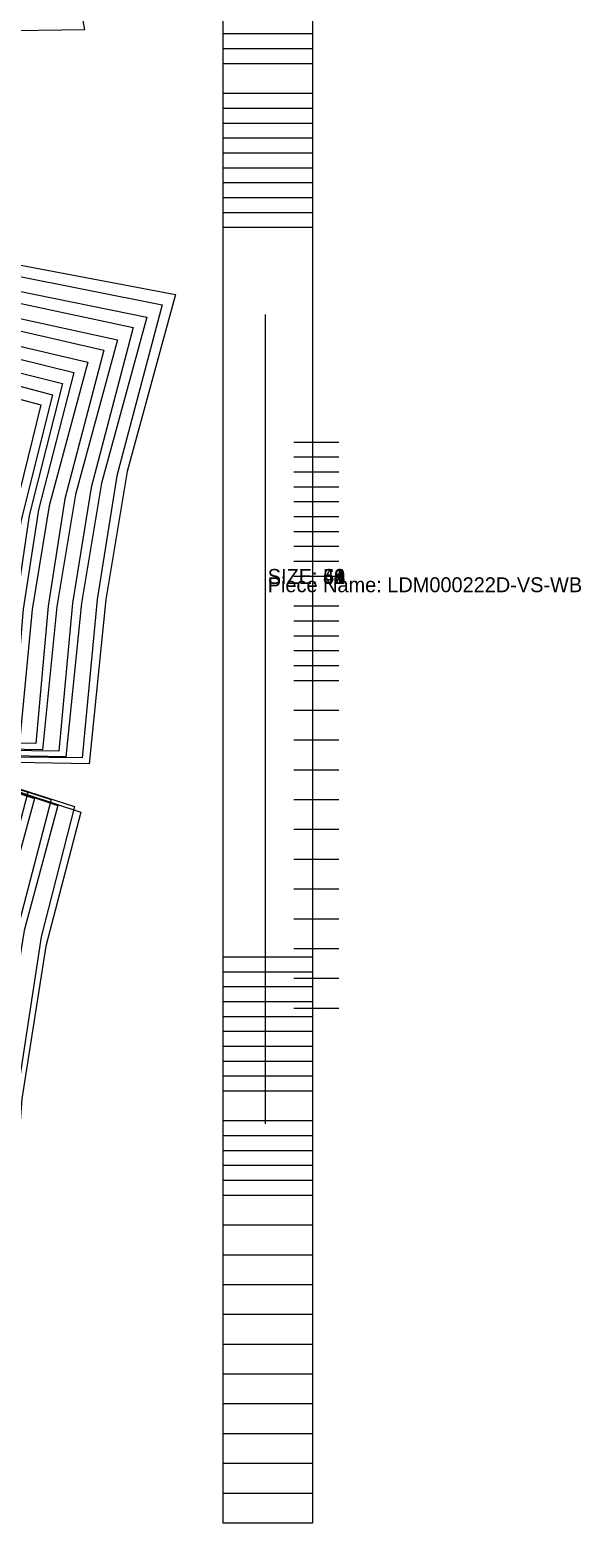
# Model space of a CAD drawing. Extents: x -103 to 6, y 0 to 147.
# Drawn here: x -56.63 to -47.38, y 104.4 to 129.46 of the extents above; entities that cross this region are included whole.
import ezdxf

# ---------------------------------------------------------------- set-up
doc = ezdxf.new("R2010")
doc.units = 0

# ---------------------------------------------------------------- blocks, each defined once
blk = doc.blocks.new('LDM000222D-VS-WB_22')
at = {"layer": '1'}
blk.add_lwpolyline([(-53.3923, 113.9005), (-53.3923, 113.9005), (-53.3923, 126.1505), (-53.3923, 126.1505), (-51.8923, 126.1505), (-51.8923, 126.1505), (-51.8923, 113.9005), (-53.3923, 113.9005)], dxfattribs=at)
at = {"layer": '5'}
blk.add_line((-52.2016, 122.5457), (-51.4516, 122.5457), dxfattribs=at)
at = {"layer": '6'}
blk.add_line((-51.8923, 113.9005), (-53.3923, 113.9005), dxfattribs=at)
at = {"layer": '7'}
blk.add_line((-52.2016, 122.5457), (-51.4516, 122.5457), dxfattribs=at)
at = {"layer": '8'}
blk.add_line((-52.6866, 124.6846), (-52.6866, 120.6003), dxfattribs=at)
at = {"layer": '1'}
for s, p in [('SIZE: 22', (-52.6423, 120.1655)), ('Piece Name: LDM000222D-VS-WB', (-52.6423, 120.0255))]:
    blk.add_text(s, height=0.25, dxfattribs=at).set_placement(p)
blk = doc.blocks.new('LDM000222D-VS-WB_23')
at = {"layer": '1'}
blk.add_lwpolyline([(-53.3923, 113.6505), (-53.3923, 113.6505), (-53.3923, 126.4005), (-53.3923, 126.4005), (-51.8923, 126.4005), (-51.8923, 126.4005), (-51.8923, 113.6505), (-53.3923, 113.6505)], dxfattribs=at)
at = {"layer": '5'}
blk.add_line((-52.2016, 122.2957), (-51.4516, 122.2957), dxfattribs=at)
at = {"layer": '6'}
blk.add_line((-51.8923, 113.6505), (-53.3923, 113.6505), dxfattribs=at)
at = {"layer": '7'}
blk.add_line((-52.2016, 122.2957), (-51.4516, 122.2957), dxfattribs=at)
at = {"layer": '8'}
blk.add_line((-52.6866, 124.4346), (-52.6866, 120.3503), dxfattribs=at)
at = {"layer": '1'}
for s, p in [('SIZE: 23', (-52.6423, 120.1655)), ('Piece Name: LDM000222D-VS-WB', (-52.6423, 120.0255))]:
    blk.add_text(s, height=0.25, dxfattribs=at).set_placement(p)
blk = doc.blocks.new('LDM000222D-VS-WB_24')
at = {"layer": '1'}
blk.add_lwpolyline([(-53.3923, 113.4005), (-53.3923, 113.4005), (-53.3923, 126.6505), (-53.3923, 126.6505), (-51.8923, 126.6505), (-51.8923, 126.6505), (-51.8923, 113.4005), (-53.3923, 113.4005)], dxfattribs=at)
at = {"layer": '5'}
blk.add_line((-52.2016, 122.0457), (-51.4516, 122.0457), dxfattribs=at)
at = {"layer": '6'}
blk.add_line((-51.8923, 113.4005), (-53.3923, 113.4005), dxfattribs=at)
at = {"layer": '7'}
blk.add_line((-52.2016, 122.0457), (-51.4516, 122.0457), dxfattribs=at)
at = {"layer": '8'}
blk.add_line((-52.6866, 124.1846), (-52.6866, 120.1003), dxfattribs=at)
at = {"layer": '1'}
for s, p in [('SIZE: 24', (-52.6423, 120.1655)), ('Piece Name: LDM000222D-VS-WB', (-52.6423, 120.0255))]:
    blk.add_text(s, height=0.25, dxfattribs=at).set_placement(p)
blk = doc.blocks.new('LDM000222D-VS-WB_25')
at = {"layer": '1'}
blk.add_lwpolyline([(-53.3923, 113.1505), (-53.3923, 113.1505), (-53.3923, 126.9005), (-53.3923, 126.9005), (-51.8923, 126.9005), (-51.8923, 126.9005), (-51.8923, 113.1505), (-53.3923, 113.1505)], dxfattribs=at)
at = {"layer": '5'}
blk.add_line((-52.2016, 121.7957), (-51.4516, 121.7957), dxfattribs=at)
at = {"layer": '6'}
blk.add_line((-51.8923, 113.1505), (-53.3923, 113.1505), dxfattribs=at)
at = {"layer": '7'}
blk.add_line((-52.2016, 121.7957), (-51.4516, 121.7957), dxfattribs=at)
at = {"layer": '8'}
blk.add_line((-52.6866, 123.9346), (-52.6866, 119.8503), dxfattribs=at)
at = {"layer": '1'}
for s, p in [('SIZE: 25', (-52.6423, 120.1655)), ('Piece Name: LDM000222D-VS-WB', (-52.6423, 120.0255))]:
    blk.add_text(s, height=0.25, dxfattribs=at).set_placement(p)
blk = doc.blocks.new('LDM000222D-VS-WB_26')
at = {"layer": '1'}
blk.add_lwpolyline([(-53.3923, 112.9005), (-53.3923, 112.9005), (-53.3923, 127.1505), (-53.3923, 127.1505), (-51.8923, 127.1505), (-51.8923, 127.1505), (-51.8923, 112.9005), (-53.3923, 112.9005)], dxfattribs=at)
at = {"layer": '5'}
blk.add_line((-52.2016, 121.5457), (-51.4516, 121.5457), dxfattribs=at)
at = {"layer": '6'}
blk.add_line((-51.8923, 112.9005), (-53.3923, 112.9005), dxfattribs=at)
at = {"layer": '7'}
blk.add_line((-52.2016, 121.5457), (-51.4516, 121.5457), dxfattribs=at)
at = {"layer": '8'}
blk.add_line((-52.6866, 123.6846), (-52.6866, 119.6003), dxfattribs=at)
at = {"layer": '1'}
for s, p in [('SIZE: 26', (-52.6423, 120.1655)), ('Piece Name: LDM000222D-VS-WB', (-52.6423, 120.0255))]:
    blk.add_text(s, height=0.25, dxfattribs=at).set_placement(p)
blk = doc.blocks.new('LDM000222D-VS-WB_27')
at = {"layer": '1'}
blk.add_lwpolyline([(-53.3923, 112.6505), (-53.3923, 112.6505), (-53.3923, 127.4005), (-53.3923, 127.4005), (-51.8923, 127.4005), (-51.8923, 127.4005), (-51.8923, 112.6505), (-53.3923, 112.6505)], dxfattribs=at)
at = {"layer": '5'}
blk.add_line((-52.2016, 121.2957), (-51.4516, 121.2957), dxfattribs=at)
at = {"layer": '6'}
blk.add_line((-51.8923, 112.6505), (-53.3923, 112.6505), dxfattribs=at)
at = {"layer": '7'}
blk.add_line((-52.2016, 121.2957), (-51.4516, 121.2957), dxfattribs=at)
at = {"layer": '8'}
blk.add_line((-52.6866, 123.4346), (-52.6866, 119.3503), dxfattribs=at)
at = {"layer": '1'}
for s, p in [('SIZE: 27', (-52.6423, 120.1655)), ('Piece Name: LDM000222D-VS-WB', (-52.6423, 120.0255))]:
    blk.add_text(s, height=0.25, dxfattribs=at).set_placement(p)
blk = doc.blocks.new('LDM000222D-VS-WB_28')
at = {"layer": '1'}
blk.add_lwpolyline([(-53.3923, 112.4005), (-53.3923, 112.4005), (-53.3923, 127.6505), (-53.3923, 127.6505), (-51.8923, 127.6505), (-51.8923, 127.6505), (-51.8923, 112.4005), (-53.3923, 112.4005)], dxfattribs=at)
at = {"layer": '5'}
blk.add_line((-52.2016, 121.0457), (-51.4516, 121.0457), dxfattribs=at)
at = {"layer": '6'}
blk.add_line((-51.8923, 112.4005), (-53.3923, 112.4005), dxfattribs=at)
at = {"layer": '7'}
blk.add_line((-52.2016, 121.0457), (-51.4516, 121.0457), dxfattribs=at)
at = {"layer": '8'}
blk.add_line((-52.6866, 123.1846), (-52.6866, 119.1003), dxfattribs=at)
at = {"layer": '1'}
for s, p in [('SIZE: 28', (-52.6423, 120.1655)), ('Piece Name: LDM000222D-VS-WB', (-52.6423, 120.0255))]:
    blk.add_text(s, height=0.25, dxfattribs=at).set_placement(p)
blk = doc.blocks.new('LDM000222D-VS-WB_29')
at = {"layer": '1'}
blk.add_lwpolyline([(-53.3923, 112.1505), (-53.3923, 112.1505), (-53.3923, 127.9005), (-53.3923, 127.9005), (-51.8923, 127.9005), (-51.8923, 127.9005), (-51.8923, 112.1505), (-53.3923, 112.1505)], dxfattribs=at)
at = {"layer": '5'}
blk.add_line((-52.2016, 120.7957), (-51.4516, 120.7957), dxfattribs=at)
at = {"layer": '6'}
blk.add_line((-51.8923, 112.1505), (-53.3923, 112.1505), dxfattribs=at)
at = {"layer": '7'}
blk.add_line((-52.2016, 120.7957), (-51.4516, 120.7957), dxfattribs=at)
at = {"layer": '8'}
blk.add_line((-52.6866, 122.9346), (-52.6866, 118.8503), dxfattribs=at)
at = {"layer": '1'}
for s, p in [('SIZE: 29', (-52.6423, 120.1655)), ('Piece Name: LDM000222D-VS-WB', (-52.6423, 120.0255))]:
    blk.add_text(s, height=0.25, dxfattribs=at).set_placement(p)
blk = doc.blocks.new('LDM000222D-VS-WB_30')
at = {"layer": '1'}
blk.add_lwpolyline([(-53.3923, 111.9005), (-53.3923, 111.9005), (-53.3923, 128.1505), (-53.3923, 128.1505), (-51.8923, 128.1505), (-51.8923, 128.1505), (-51.8923, 111.9005), (-53.3923, 111.9005)], dxfattribs=at)
at = {"layer": '5'}
blk.add_line((-52.2016, 120.5457), (-51.4516, 120.5457), dxfattribs=at)
at = {"layer": '6'}
blk.add_line((-51.8923, 111.9005), (-53.3923, 111.9005), dxfattribs=at)
at = {"layer": '7'}
blk.add_line((-52.2016, 120.5457), (-51.4516, 120.5457), dxfattribs=at)
at = {"layer": '8'}
blk.add_line((-52.6866, 122.6846), (-52.6866, 118.6003), dxfattribs=at)
at = {"layer": '1'}
for s, p in [('SIZE: 30', (-52.6423, 120.1655)), ('Piece Name: LDM000222D-VS-WB', (-52.6423, 120.0255))]:
    blk.add_text(s, height=0.25, dxfattribs=at).set_placement(p)
blk = doc.blocks.new('LDM000222D-VS-WB_31')
at = {"layer": '1'}
blk.add_lwpolyline([(-53.3923, 111.6505), (-53.3923, 111.6505), (-53.3923, 128.4005), (-53.3923, 128.4005), (-51.8923, 128.4005), (-51.8923, 128.4005), (-51.8923, 111.6505), (-53.3923, 111.6505)], dxfattribs=at)
at = {"layer": '5'}
blk.add_line((-52.2016, 120.2957), (-51.4516, 120.2957), dxfattribs=at)
at = {"layer": '6'}
blk.add_line((-51.8923, 111.6505), (-53.3923, 111.6505), dxfattribs=at)
at = {"layer": '7'}
blk.add_line((-52.2016, 120.2957), (-51.4516, 120.2957), dxfattribs=at)
at = {"layer": '8'}
blk.add_line((-52.6866, 122.4346), (-52.6866, 118.3503), dxfattribs=at)
at = {"layer": '1'}
for s, p in [('SIZE: 31', (-52.6423, 120.1655)), ('Piece Name: LDM000222D-VS-WB', (-52.6423, 120.0255))]:
    blk.add_text(s, height=0.25, dxfattribs=at).set_placement(p)
blk = doc.blocks.new('LDM000222D-VS-WB_33')
at = {"layer": '1'}
blk.add_lwpolyline([(-53.3923, 111.1505), (-53.3923, 111.1505), (-53.3923, 128.9005), (-53.3923, 128.9005), (-51.8923, 128.9005), (-51.8923, 128.9005), (-51.8923, 111.1505), (-53.3923, 111.1505)], dxfattribs=at)
at = {"layer": '5'}
blk.add_line((-52.2016, 119.7957), (-51.4516, 119.7957), dxfattribs=at)
at = {"layer": '6'}
blk.add_line((-51.8923, 111.1505), (-53.3923, 111.1505), dxfattribs=at)
at = {"layer": '7'}
blk.add_line((-52.2016, 119.7957), (-51.4516, 119.7957), dxfattribs=at)
at = {"layer": '8'}
blk.add_line((-52.6866, 121.9346), (-52.6866, 117.8503), dxfattribs=at)
at = {"layer": '1'}
for s, p in [('SIZE: 33', (-52.6423, 120.1655)), ('Piece Name: LDM000222D-VS-WB', (-52.6423, 120.0255))]:
    blk.add_text(s, height=0.25, dxfattribs=at).set_placement(p)
blk = doc.blocks.new('LDM000222D-VS-WB_34')
at = {"layer": '1'}
blk.add_lwpolyline([(-53.3923, 110.9005), (-53.3923, 110.9005), (-53.3923, 129.1505), (-53.3923, 129.1505), (-51.8923, 129.1505), (-51.8923, 129.1505), (-51.8923, 110.9005), (-53.3923, 110.9005)], dxfattribs=at)
at = {"layer": '5'}
blk.add_line((-52.2016, 119.5457), (-51.4516, 119.5457), dxfattribs=at)
at = {"layer": '6'}
blk.add_line((-51.8923, 110.9005), (-53.3923, 110.9005), dxfattribs=at)
at = {"layer": '7'}
blk.add_line((-52.2016, 119.5457), (-51.4516, 119.5457), dxfattribs=at)
at = {"layer": '8'}
blk.add_line((-52.6866, 121.6846), (-52.6866, 117.6003), dxfattribs=at)
at = {"layer": '1'}
for s, p in [('SIZE: 34', (-52.6423, 120.1655)), ('Piece Name: LDM000222D-VS-WB', (-52.6423, 120.0255))]:
    blk.add_text(s, height=0.25, dxfattribs=at).set_placement(p)
blk = doc.blocks.new('LDM000222D-VS-WB_35')
at = {"layer": '1'}
blk.add_lwpolyline([(-53.3923, 110.6505), (-53.3923, 110.6505), (-53.3923, 129.4005), (-53.3923, 129.4005), (-51.8923, 129.4005), (-51.8923, 129.4005), (-51.8923, 110.6505), (-53.3923, 110.6505)], dxfattribs=at)
at = {"layer": '5'}
blk.add_line((-52.2016, 119.2957), (-51.4516, 119.2957), dxfattribs=at)
at = {"layer": '6'}
blk.add_line((-51.8923, 110.6505), (-53.3923, 110.6505), dxfattribs=at)
at = {"layer": '7'}
blk.add_line((-52.2016, 119.2957), (-51.4516, 119.2957), dxfattribs=at)
at = {"layer": '8'}
blk.add_line((-52.6866, 121.4346), (-52.6866, 117.3503), dxfattribs=at)
at = {"layer": '1'}
for s, p in [('SIZE: 35', (-52.6423, 120.1655)), ('Piece Name: LDM000222D-VS-WB', (-52.6423, 120.0255))]:
    blk.add_text(s, height=0.25, dxfattribs=at).set_placement(p)
blk = doc.blocks.new('LDM000222D-VS-WB_36')
at = {"layer": '1'}
blk.add_lwpolyline([(-53.3923, 110.4005), (-53.3923, 110.4005), (-53.3923, 129.6505), (-53.3923, 129.6505), (-51.8923, 129.6505), (-51.8923, 129.6505), (-51.8923, 110.4005), (-53.3923, 110.4005)], dxfattribs=at)
at = {"layer": '5'}
blk.add_line((-52.2016, 119.0457), (-51.4516, 119.0457), dxfattribs=at)
at = {"layer": '6'}
blk.add_line((-51.8923, 110.4005), (-53.3923, 110.4005), dxfattribs=at)
at = {"layer": '7'}
blk.add_line((-52.2016, 119.0457), (-51.4516, 119.0457), dxfattribs=at)
at = {"layer": '8'}
blk.add_line((-52.6866, 121.1846), (-52.6866, 117.1003), dxfattribs=at)
at = {"layer": '1'}
for s, p in [('SIZE: 36', (-52.6423, 120.1655)), ('Piece Name: LDM000222D-VS-WB', (-52.6423, 120.0255))]:
    blk.add_text(s, height=0.25, dxfattribs=at).set_placement(p)
blk = doc.blocks.new('LDM000222D-VS-WB_37')
at = {"layer": '1'}
blk.add_lwpolyline([(-53.3923, 110.1505), (-53.3923, 110.1505), (-53.3923, 129.9005), (-53.3923, 129.9005), (-51.8923, 129.9005), (-51.8923, 129.9005), (-51.8923, 110.1505), (-53.3923, 110.1505)], dxfattribs=at)
at = {"layer": '5'}
blk.add_line((-52.2016, 118.7957), (-51.4516, 118.7957), dxfattribs=at)
at = {"layer": '6'}
blk.add_line((-51.8923, 110.1505), (-53.3923, 110.1505), dxfattribs=at)
at = {"layer": '7'}
blk.add_line((-52.2016, 118.7957), (-51.4516, 118.7957), dxfattribs=at)
at = {"layer": '8'}
blk.add_line((-52.6866, 120.9346), (-52.6866, 116.8503), dxfattribs=at)
at = {"layer": '1'}
for s, p in [('SIZE: 37', (-52.6423, 120.1655)), ('Piece Name: LDM000222D-VS-WB', (-52.6423, 120.0255))]:
    blk.add_text(s, height=0.25, dxfattribs=at).set_placement(p)
blk = doc.blocks.new('LDM000222D-VS-WB_38')
at = {"layer": '1'}
blk.add_lwpolyline([(-53.3923, 109.9005), (-53.3923, 109.9005), (-53.3923, 130.1505), (-53.3923, 130.1505), (-51.8923, 130.1505), (-51.8923, 130.1505), (-51.8923, 109.9005), (-53.3923, 109.9005)], dxfattribs=at)
at = {"layer": '5'}
blk.add_line((-52.2016, 118.5457), (-51.4516, 118.5457), dxfattribs=at)
at = {"layer": '6'}
blk.add_line((-51.8923, 109.9005), (-53.3923, 109.9005), dxfattribs=at)
at = {"layer": '7'}
blk.add_line((-52.2016, 118.5457), (-51.4516, 118.5457), dxfattribs=at)
at = {"layer": '8'}
blk.add_line((-52.6866, 120.6846), (-52.6866, 116.6003), dxfattribs=at)
at = {"layer": '1'}
for s, p in [('SIZE: 38', (-52.6423, 120.1655)), ('Piece Name: LDM000222D-VS-WB', (-52.6423, 120.0255))]:
    blk.add_text(s, height=0.25, dxfattribs=at).set_placement(p)
blk = doc.blocks.new('LDM000222D-VS-WB_40')
at = {"layer": '1'}
blk.add_lwpolyline([(-53.3923, 109.4005), (-53.3923, 109.4005), (-53.3923, 130.6505), (-53.3923, 130.6505), (-51.8923, 130.6505), (-51.8923, 130.6505), (-51.8923, 109.4005), (-53.3923, 109.4005)], dxfattribs=at)
at = {"layer": '5'}
blk.add_line((-52.2016, 118.0457), (-51.4516, 118.0457), dxfattribs=at)
at = {"layer": '6'}
blk.add_line((-51.8923, 109.4005), (-53.3923, 109.4005), dxfattribs=at)
at = {"layer": '7'}
blk.add_line((-52.2016, 118.0457), (-51.4516, 118.0457), dxfattribs=at)
at = {"layer": '8'}
blk.add_line((-52.6866, 120.1846), (-52.6866, 116.1003), dxfattribs=at)
at = {"layer": '1'}
for s, p in [('SIZE: 40', (-52.6423, 120.1655)), ('Piece Name: LDM000222D-VS-WB', (-52.6423, 120.0255))]:
    blk.add_text(s, height=0.25, dxfattribs=at).set_placement(p)
blk = doc.blocks.new('LDM000222D-VS-WB_42')
at = {"layer": '1'}
blk.add_lwpolyline([(-53.3923, 108.9005), (-53.3923, 108.9005), (-53.3923, 131.1505), (-53.3923, 131.1505), (-51.8923, 131.1505), (-51.8923, 131.1505), (-51.8923, 108.9005), (-53.3923, 108.9005)], dxfattribs=at)
at = {"layer": '5'}
blk.add_line((-52.2016, 117.5457), (-51.4516, 117.5457), dxfattribs=at)
at = {"layer": '6'}
blk.add_line((-51.8923, 108.9005), (-53.3923, 108.9005), dxfattribs=at)
at = {"layer": '7'}
blk.add_line((-52.2016, 117.5457), (-51.4516, 117.5457), dxfattribs=at)
at = {"layer": '8'}
blk.add_line((-52.6866, 119.6846), (-52.6866, 115.6003), dxfattribs=at)
at = {"layer": '1'}
for s, p in [('SIZE: 42', (-52.6423, 120.1655)), ('Piece Name: LDM000222D-VS-WB', (-52.6423, 120.0255))]:
    blk.add_text(s, height=0.25, dxfattribs=at).set_placement(p)
blk = doc.blocks.new('LDM000222D-VS-WB_44')
at = {"layer": '1'}
blk.add_lwpolyline([(-53.3923, 108.4005), (-53.3923, 108.4005), (-53.3923, 131.6505), (-53.3923, 131.6505), (-51.8923, 131.6505), (-51.8923, 131.6505), (-51.8923, 108.4005), (-53.3923, 108.4005)], dxfattribs=at)
at = {"layer": '5'}
blk.add_line((-52.2016, 117.0457), (-51.4516, 117.0457), dxfattribs=at)
at = {"layer": '6'}
blk.add_line((-51.8923, 108.4005), (-53.3923, 108.4005), dxfattribs=at)
at = {"layer": '7'}
blk.add_line((-52.2016, 117.0457), (-51.4516, 117.0457), dxfattribs=at)
at = {"layer": '8'}
blk.add_line((-52.6866, 119.1846), (-52.6866, 115.1003), dxfattribs=at)
at = {"layer": '1'}
for s, p in [('SIZE: 44', (-52.6423, 120.1655)), ('Piece Name: LDM000222D-VS-WB', (-52.6423, 120.0255))]:
    blk.add_text(s, height=0.25, dxfattribs=at).set_placement(p)
blk = doc.blocks.new('LDM000222D-VS-WB_46')
at = {"layer": '1'}
blk.add_lwpolyline([(-53.3923, 107.9005), (-53.3923, 107.9005), (-53.3923, 132.1505), (-53.3923, 132.1505), (-51.8923, 132.1505), (-51.8923, 132.1505), (-51.8923, 107.9005), (-53.3923, 107.9005)], dxfattribs=at)
at = {"layer": '5'}
blk.add_line((-52.2016, 116.5457), (-51.4516, 116.5457), dxfattribs=at)
at = {"layer": '6'}
blk.add_line((-51.8923, 107.9005), (-53.3923, 107.9005), dxfattribs=at)
at = {"layer": '7'}
blk.add_line((-52.2016, 116.5457), (-51.4516, 116.5457), dxfattribs=at)
at = {"layer": '8'}
blk.add_line((-52.6866, 118.6846), (-52.6866, 114.6003), dxfattribs=at)
at = {"layer": '1'}
for s, p in [('SIZE: 46', (-52.6423, 120.1655)), ('Piece Name: LDM000222D-VS-WB', (-52.6423, 120.0255))]:
    blk.add_text(s, height=0.25, dxfattribs=at).set_placement(p)
blk = doc.blocks.new('LDM000222D-VS-WB_48')
at = {"layer": '1'}
blk.add_lwpolyline([(-53.3923, 107.4005), (-53.3923, 107.4005), (-53.3923, 132.6505), (-53.3923, 132.6505), (-51.8923, 132.6505), (-51.8923, 132.6505), (-51.8923, 107.4005), (-53.3923, 107.4005)], dxfattribs=at)
at = {"layer": '5'}
blk.add_line((-52.2016, 116.0457), (-51.4516, 116.0457), dxfattribs=at)
at = {"layer": '6'}
blk.add_line((-51.8923, 107.4005), (-53.3923, 107.4005), dxfattribs=at)
at = {"layer": '7'}
blk.add_line((-52.2016, 116.0457), (-51.4516, 116.0457), dxfattribs=at)
at = {"layer": '8'}
blk.add_line((-52.6866, 118.1846), (-52.6866, 114.1003), dxfattribs=at)
at = {"layer": '1'}
for s, p in [('SIZE: 48', (-52.6423, 120.1655)), ('Piece Name: LDM000222D-VS-WB', (-52.6423, 120.0255))]:
    blk.add_text(s, height=0.25, dxfattribs=at).set_placement(p)
blk = doc.blocks.new('LDM000222D-VS-WB_50')
at = {"layer": '1'}
blk.add_lwpolyline([(-53.3923, 106.9005), (-53.3923, 106.9005), (-53.3923, 133.1505), (-53.3923, 133.1505), (-51.8923, 133.1505), (-51.8923, 133.1505), (-51.8923, 106.9005), (-53.3923, 106.9005)], dxfattribs=at)
at = {"layer": '5'}
blk.add_line((-52.2016, 115.5457), (-51.4516, 115.5457), dxfattribs=at)
at = {"layer": '6'}
blk.add_line((-51.8923, 106.9005), (-53.3923, 106.9005), dxfattribs=at)
at = {"layer": '7'}
blk.add_line((-52.2016, 115.5457), (-51.4516, 115.5457), dxfattribs=at)
at = {"layer": '8'}
blk.add_line((-52.6866, 117.6846), (-52.6866, 113.6003), dxfattribs=at)
at = {"layer": '1'}
for s, p in [('SIZE: 50', (-52.6423, 120.1655)), ('Piece Name: LDM000222D-VS-WB', (-52.6423, 120.0255))]:
    blk.add_text(s, height=0.25, dxfattribs=at).set_placement(p)
blk = doc.blocks.new('LDM000222D-VS-WB_52')
at = {"layer": '1'}
blk.add_lwpolyline([(-53.3923, 106.4005), (-53.3923, 106.4005), (-53.3923, 133.6505), (-53.3923, 133.6505), (-51.8923, 133.6505), (-51.8923, 133.6505), (-51.8923, 106.4005), (-53.3923, 106.4005)], dxfattribs=at)
at = {"layer": '5'}
blk.add_line((-52.2016, 115.0457), (-51.4516, 115.0457), dxfattribs=at)
at = {"layer": '6'}
blk.add_line((-51.8923, 106.4005), (-53.3923, 106.4005), dxfattribs=at)
at = {"layer": '7'}
blk.add_line((-52.2016, 115.0457), (-51.4516, 115.0457), dxfattribs=at)
at = {"layer": '8'}
blk.add_line((-52.6866, 117.1846), (-52.6866, 113.1003), dxfattribs=at)
at = {"layer": '1'}
for s, p in [('SIZE: 52', (-52.6423, 120.1655)), ('Piece Name: LDM000222D-VS-WB', (-52.6423, 120.0255))]:
    blk.add_text(s, height=0.25, dxfattribs=at).set_placement(p)
blk = doc.blocks.new('LDM000222D-VS-WB_54')
at = {"layer": '1'}
blk.add_lwpolyline([(-53.3923, 105.9005), (-53.3923, 105.9005), (-53.3923, 134.1505), (-53.3923, 134.1505), (-51.8923, 134.1505), (-51.8923, 134.1505), (-51.8923, 105.9005), (-53.3923, 105.9005)], dxfattribs=at)
at = {"layer": '5'}
blk.add_line((-52.2016, 114.5457), (-51.4516, 114.5457), dxfattribs=at)
at = {"layer": '6'}
blk.add_line((-51.8923, 105.9005), (-53.3923, 105.9005), dxfattribs=at)
at = {"layer": '7'}
blk.add_line((-52.2016, 114.5457), (-51.4516, 114.5457), dxfattribs=at)
at = {"layer": '8'}
blk.add_line((-52.6866, 116.6846), (-52.6866, 112.6003), dxfattribs=at)
at = {"layer": '1'}
for s, p in [('SIZE: 54', (-52.6423, 120.1655)), ('Piece Name: LDM000222D-VS-WB', (-52.6423, 120.0255))]:
    blk.add_text(s, height=0.25, dxfattribs=at).set_placement(p)
blk = doc.blocks.new('LDM000222D-VS-WB_56')
at = {"layer": '1'}
blk.add_lwpolyline([(-53.3923, 105.4005), (-53.3923, 105.4005), (-53.3923, 134.6505), (-53.3923, 134.6505), (-51.8923, 134.6505), (-51.8923, 134.6505), (-51.8923, 105.4005), (-53.3923, 105.4005)], dxfattribs=at)
at = {"layer": '5'}
blk.add_line((-52.2016, 114.0457), (-51.4516, 114.0457), dxfattribs=at)
at = {"layer": '6'}
blk.add_line((-51.8923, 105.4005), (-53.3923, 105.4005), dxfattribs=at)
at = {"layer": '7'}
blk.add_line((-52.2016, 114.0457), (-51.4516, 114.0457), dxfattribs=at)
at = {"layer": '8'}
blk.add_line((-52.6866, 116.1846), (-52.6866, 112.1003), dxfattribs=at)
at = {"layer": '1'}
for s, p in [('SIZE: 56', (-52.6423, 120.1655)), ('Piece Name: LDM000222D-VS-WB', (-52.6423, 120.0255))]:
    blk.add_text(s, height=0.25, dxfattribs=at).set_placement(p)
blk = doc.blocks.new('LDM000222D-VS-WB_58')
at = {"layer": '1'}
blk.add_lwpolyline([(-53.3923, 104.9005), (-53.3923, 104.9005), (-53.3923, 135.1505), (-53.3923, 135.1505), (-51.8923, 135.1505), (-51.8923, 135.1505), (-51.8923, 104.9005), (-53.3923, 104.9005)], dxfattribs=at)
at = {"layer": '5'}
blk.add_line((-52.2016, 113.5457), (-51.4516, 113.5457), dxfattribs=at)
at = {"layer": '6'}
blk.add_line((-51.8923, 104.9005), (-53.3923, 104.9005), dxfattribs=at)
at = {"layer": '7'}
blk.add_line((-52.2016, 113.5457), (-51.4516, 113.5457), dxfattribs=at)
at = {"layer": '8'}
blk.add_line((-52.6866, 115.6846), (-52.6866, 111.6003), dxfattribs=at)
at = {"layer": '1'}
for s, p in [('SIZE: 58', (-52.6423, 120.1655)), ('Piece Name: LDM000222D-VS-WB', (-52.6423, 120.0255))]:
    blk.add_text(s, height=0.25, dxfattribs=at).set_placement(p)
blk = doc.blocks.new('LDM000222D-VS-WB_60')
at = {"layer": '1'}
blk.add_lwpolyline([(-53.3923, 104.4005), (-53.3923, 104.4005), (-53.3923, 135.6505), (-53.3923, 135.6505), (-51.8923, 135.6505), (-51.8923, 135.6505), (-51.8923, 104.4005), (-53.3923, 104.4005)], dxfattribs=at)
at = {"layer": '5'}
blk.add_line((-52.2016, 113.0457), (-51.4516, 113.0457), dxfattribs=at)
at = {"layer": '6'}
blk.add_line((-51.8923, 104.4005), (-53.3923, 104.4005), dxfattribs=at)
at = {"layer": '7'}
blk.add_line((-52.2016, 113.0457), (-51.4516, 113.0457), dxfattribs=at)
at = {"layer": '8'}
blk.add_line((-52.6866, 115.1846), (-52.6866, 111.1003), dxfattribs=at)
at = {"layer": '1'}
for s, p in [('SIZE: 60', (-52.6423, 120.1655)), ('Piece Name: LDM000222D-VS-WB', (-52.6423, 120.0255))]:
    blk.add_text(s, height=0.25, dxfattribs=at).set_placement(p)
blk = doc.blocks.new('LDM000222D-VS-F-FR_60')
at = {"layer": '1'}
blk.add_lwpolyline([(-77.1952, 145.766), (-72.8323, 146.8439), (-71.8586, 147.0865), (-71.8586, 147.0865), (-71.4376, 146.3196), (-70.6809, 145.5659), (-69.4465, 144.9866), (-68.0994, 144.7555), (-66.3907, 144.6585), (-66.3907, 144.6585), (-56.9045, 144.8959), (-56.9045, 144.8959), (-56.9198, 141.5035), (-56.643, 136.2696), (-56.0609, 131.4348), (-56.0609, 131.4348), (-55.7184, 129.4644), (-55.7184, 129.4644), (-63.469, 129.3513), (-63.469, 129.3513), (-64.663, 129.4651), (-72.8562, 130.36), (-72.8562, 130.36), (-77.1995, 130.9383)], dxfattribs=at)
blk = doc.blocks.new('LDM000222D-VS-F-BK_40')
at = {"layer": '1'}
blk.add_lwpolyline([(-64.8591, 125.4229), (-56.4499, 123.1721), (-56.4499, 123.1721), (-56.9445, 121.1403)], dxfattribs=at)
blk = doc.blocks.new('LDM000222D-VS-F-BK_42')
at = {"layer": '1'}
blk.add_lwpolyline([(-71.4061, 129.5211), (-70.4112, 128.1093), (-68.7445, 126.9127), (-66.5472, 126.1005), (-64.6627, 125.567), (-56.2546, 123.3403), (-56.2546, 123.3403), (-56.7854, 121.2191), (-57.0087, 119.6881), (-57.1648, 117.7286), (-57.1648, 117.7286), (-59.9259, 117.7455), (-59.9259, 117.7455), (-57.2933, 116.9128), (-57.2933, 116.9128), (-57.7254, 115.3036), (-58.0261, 113.4631), (-58.1865, 111.4701), (-58.1865, 111.4701), (-61.5278, 111.4831), (-65.5522, 111.8017), (-71.851, 112.3885), (-71.851, 112.3885), (-76.3049, 112.9244)], dxfattribs=at)
blk = doc.blocks.new('LDM000222D-VS-F-BK_44')
at = {"layer": '1'}
blk.add_lwpolyline([(-71.6617, 129.8135), (-70.6706, 128.3709), (-68.9961, 127.1382), (-66.7793, 126.2885), (-64.8761, 125.7251), (-56.0885, 123.5303), (-56.0885, 123.5303), (-56.6458, 121.3141), (-56.8809, 119.7143), (-57.0464, 117.6666), (-57.0464, 117.6666), (-59.8076, 117.6821), (-59.8076, 117.6821), (-57.1745, 116.8507), (-57.1745, 116.8507), (-57.6205, 115.1695), (-57.9285, 113.2472), (-58.0895, 111.1661), (-58.0895, 111.1661), (-61.5885, 111.2123), (-65.8001, 111.5851), (-72.0361, 112.2043), (-72.0361, 112.2043), (-76.4866, 112.7818)], dxfattribs=at)
blk = doc.blocks.new('LDM000222D-VS-F-BK_46')
at = {"layer": '1'}
blk.add_lwpolyline([(-71.9203, 130.087), (-70.8492, 128.5797), (-69.0599, 127.3055), (-66.7042, 126.445), (-64.6844, 125.8816), (-55.8977, 123.713), (-55.8977, 123.713), (-56.4904, 121.4063), (-56.7439, 119.7402), (-56.9273, 117.6071), (-56.9273, 117.6071), (-59.6884, 117.6325), (-59.6884, 117.6325), (-57.0583, 116.7917), (-57.0583, 116.7917), (-57.5262, 115.0385), (-57.8505, 113.0336), (-58.0218, 110.8628), (-58.0218, 110.8628), (-61.5085, 110.9485), (-65.7013, 111.3678), (-72.2505, 112.0196), (-72.2505, 112.0196), (-76.6853, 112.6385)], dxfattribs=at)
blk = doc.blocks.new('LDM000222D-VS-F-BK_48')
at = {"layer": '1'}
blk.add_lwpolyline([(-72.237, 130.3703), (-71.1426, 128.8204), (-69.3105, 127.5075), (-66.8959, 126.6173), (-64.8252, 126.0331), (-55.6608, 123.8842), (-55.6608, 123.8842), (-56.3078, 121.4757), (-56.5924, 119.7341), (-56.8089, 117.5027), (-56.8089, 117.5027), (-59.5696, 117.5527), (-59.5696, 117.5527), (-56.9472, 116.6884), (-56.9472, 116.6884), (-57.4459, 114.8783), (-57.7983, 112.8065), (-57.9936, 110.5618), (-57.9936, 110.5618), (-61.6364, 110.6639), (-66.0161, 111.117), (-72.5044, 111.8259), (-72.5044, 111.8259), (-76.9333, 112.4527)], dxfattribs=at)
blk = doc.blocks.new('LDM000222D-VS-F-BK_50')
at = {"layer": '1'}
blk.add_lwpolyline([(-72.5605, 130.6408), (-71.3577, 129.0153), (-69.3745, 127.6599), (-66.7806, 126.7688), (-64.5604, 126.1954), (-55.3947, 124.0891), (-55.3947, 124.0891), (-56.0462, 121.5953), (-56.328, 119.7934), (-56.5359, 117.4856), (-56.5359, 117.4856), (-59.297, 117.5122), (-59.297, 117.5122), (-56.6673, 116.6703), (-56.6673, 116.6703), (-57.1672, 114.7729), (-57.511, 112.6038), (-57.6887, 110.2559), (-57.6887, 110.2559), (-61.318, 110.3859), (-65.679, 110.8714), (-72.7927, 111.6376), (-72.7927, 111.6376), (-77.2023, 112.2721)], dxfattribs=at)
blk = doc.blocks.new('LDM000222D-VS-F-BK_52')
at = {"layer": '1'}
blk.add_lwpolyline([(-72.881, 130.9244), (-71.6548, 129.2561), (-69.6287, 127.8619), (-66.9758, 126.9409), (-64.7045, 126.3466), (-55.1611, 124.2609), (-55.1611, 124.2609), (-55.8665, 121.6637), (-56.1789, 119.7852), (-56.4192, 117.3778), (-56.4192, 117.3778), (-59.1798, 117.4297), (-59.1798, 117.4297), (-56.558, 116.5636), (-56.558, 116.5636), (-57.0875, 114.6102), (-57.458, 112.3754), (-57.6585, 109.9549), (-57.6585, 109.9549), (-61.4438, 110.1014), (-65.9911, 110.621), (-73.0447, 111.4443), (-73.0447, 111.4443), (-77.4476, 112.0867)], dxfattribs=at)
blk = doc.blocks.new('LDM000222D-VS-F-BK_54')
at = {"layer": '1'}
blk.add_lwpolyline([(-73.1991, 131.1919), (-71.8659, 129.4496), (-69.6906, 128.0139), (-66.8612, 127.0925), (-64.4425, 126.5094), (-54.8978, 124.4669), (-54.8978, 124.4669), (-55.6066, 121.7831), (-55.9153, 119.8434), (-56.1458, 117.3587), (-56.1458, 117.3587), (-58.9069, 117.3893), (-58.9069, 117.3893), (-56.2783, 116.5435), (-56.2783, 116.5435), (-56.8087, 114.5035), (-57.1705, 112.1722), (-57.3534, 109.6493), (-57.3534, 109.6493), (-61.1249, 109.8236), (-65.6531, 110.3754), (-73.3327, 111.2561), (-73.3327, 111.2561), (-77.7135, 111.9061)], dxfattribs=at)
blk = doc.blocks.new('LDM000222D-VS-F-BK_56')
at = {"layer": '1'}
blk.add_lwpolyline([(-72.1688, 129.6905), (-69.9502, 128.2159), (-67.0611, 127.2647), (-64.5909, 126.6607), (-54.6686, 124.6399), (-54.6686, 124.6399), (-55.4291, 121.8563), (-55.767, 119.8426), (-56.0285, 117.2618), (-56.0285, 117.2618), (-58.7893, 117.3114), (-58.7893, 117.3114), (-56.1666, 116.4475), (-56.1666, 116.4475), (-56.7267, 114.3482), (-57.1149, 111.9476), (-57.3199, 109.3483), (-57.3199, 109.3483), (-61.2471, 109.5393), (-65.9615, 110.1254), (-73.5815, 111.0632), (-73.5815, 111.0632), (-77.9548, 111.7211)], dxfattribs=at)
blk = doc.blocks.new('LDM000222D-VS-F-BK_58')
at = {"layer": '1'}
blk.add_lwpolyline([(-72.3861, 129.8848), (-70.019, 128.3689), (-66.954, 127.4175), (-64.337, 126.8245), (-54.4135, 124.848), (-54.4135, 124.848), (-55.1744, 121.9779), (-55.5065, 119.9033), (-55.7556, 117.2457), (-55.7556, 117.2457), (-58.5167, 117.2726), (-58.5167, 117.2726), (-55.887, 116.4304), (-55.887, 116.4304), (-56.4464, 114.2435), (-56.8239, 111.7453), (-57.009, 109.0427), (-57.009, 109.0427), (-60.9222, 109.2617), (-65.6172, 109.8802), (-73.8639, 110.8755), (-73.8639, 110.8755), (-78.2131, 111.5409)], dxfattribs=at)
blk = doc.blocks.new('LDM000222D-VS-F-BK_60')
at = {"layer": '1'}
blk.add_lwpolyline([(-72.694, 130.126), (-70.2832, 128.5711), (-67.1581, 127.5898), (-64.4893, 126.976), (-54.1882, 125.0223), (-54.1882, 125.0223), (-54.9999, 122.051), (-55.3606, 119.9016), (-55.6397, 117.1468), (-55.6397, 117.1468), (-58.4006, 117.1928), (-58.4006, 117.1928), (-55.7767, 116.3324), (-55.7767, 116.3324), (-56.3644, 114.0867), (-56.7669, 111.5198), (-56.9726, 108.7417), (-56.9726, 108.7417), (-61.0413, 108.9777), (-65.9221, 109.6305), (-74.1098, 110.683), (-74.1098, 110.683), (-78.4509, 111.3562)], dxfattribs=at)

msp = doc.modelspace()

# ---------------------------------------------------------------- block references
at = {"layer": '1'}
for name in ['LDM000222D-VS-F-FR_60', 'LDM000222D-VS-WB_60', 'LDM000222D-VS-WB_58', 'LDM000222D-VS-WB_56', 'LDM000222D-VS-WB_54', 'LDM000222D-VS-WB_52', 'LDM000222D-VS-F-BK_60', 'LDM000222D-VS-WB_50', 'LDM000222D-VS-F-BK_58', 'LDM000222D-VS-WB_48', 'LDM000222D-VS-F-BK_56', 'LDM000222D-VS-F-BK_54', 'LDM000222D-VS-WB_46', 'LDM000222D-VS-F-BK_52', 'LDM000222D-VS-F-BK_50', 'LDM000222D-VS-WB_44', 'LDM000222D-VS-F-BK_48', 'LDM000222D-VS-WB_42', 'LDM000222D-VS-F-BK_46', 'LDM000222D-VS-F-BK_44', 'LDM000222D-VS-WB_40', 'LDM000222D-VS-F-BK_42', 'LDM000222D-VS-F-BK_40', 'LDM000222D-VS-WB_38', 'LDM000222D-VS-WB_37', 'LDM000222D-VS-WB_36', 'LDM000222D-VS-WB_35', 'LDM000222D-VS-WB_34', 'LDM000222D-VS-WB_33', 'LDM000222D-VS-WB_31', 'LDM000222D-VS-WB_30', 'LDM000222D-VS-WB_29', 'LDM000222D-VS-WB_28', 'LDM000222D-VS-WB_27', 'LDM000222D-VS-WB_26', 'LDM000222D-VS-WB_25', 'LDM000222D-VS-WB_24', 'LDM000222D-VS-WB_23', 'LDM000222D-VS-WB_22']:
    msp.add_blockref(name, (0, 0), dxfattribs=at)

doc.saveas('drawing.dxf')
